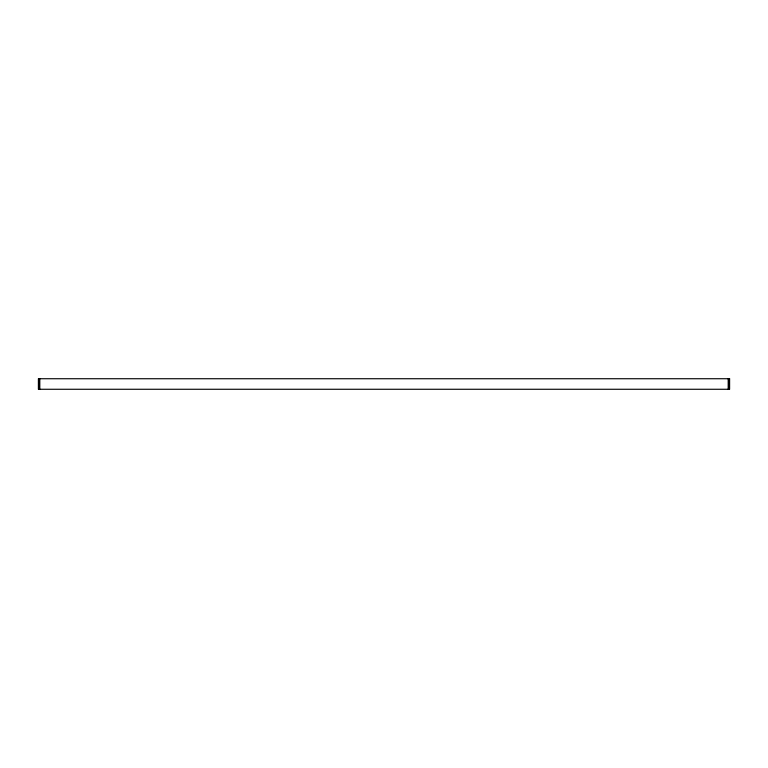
<?xml version="1.0" encoding="UTF-8"?>
<svg xmlns="http://www.w3.org/2000/svg" width="768" height="768" viewBox="0 0 768 768"><rect width="100%" height="100%" fill="white"/><g stroke="black" fill="none" stroke-linecap="round" stroke-linejoin="round"><path stroke-width="1.15" d="M729.408 378.73L729.408 389.27M728.899 378.73L728.899 389.27M728.198 378.73L728.198 389.27M39.802 378.73L39.802 389.27M39.101 378.73L39.101 389.27M38.707 378.73L38.707 389.27M38.592 378.73L38.592 389.27M729.6 378.73L38.4 378.73L38.4 389.27L729.6 389.27L729.6 378.73"/></g></svg>
